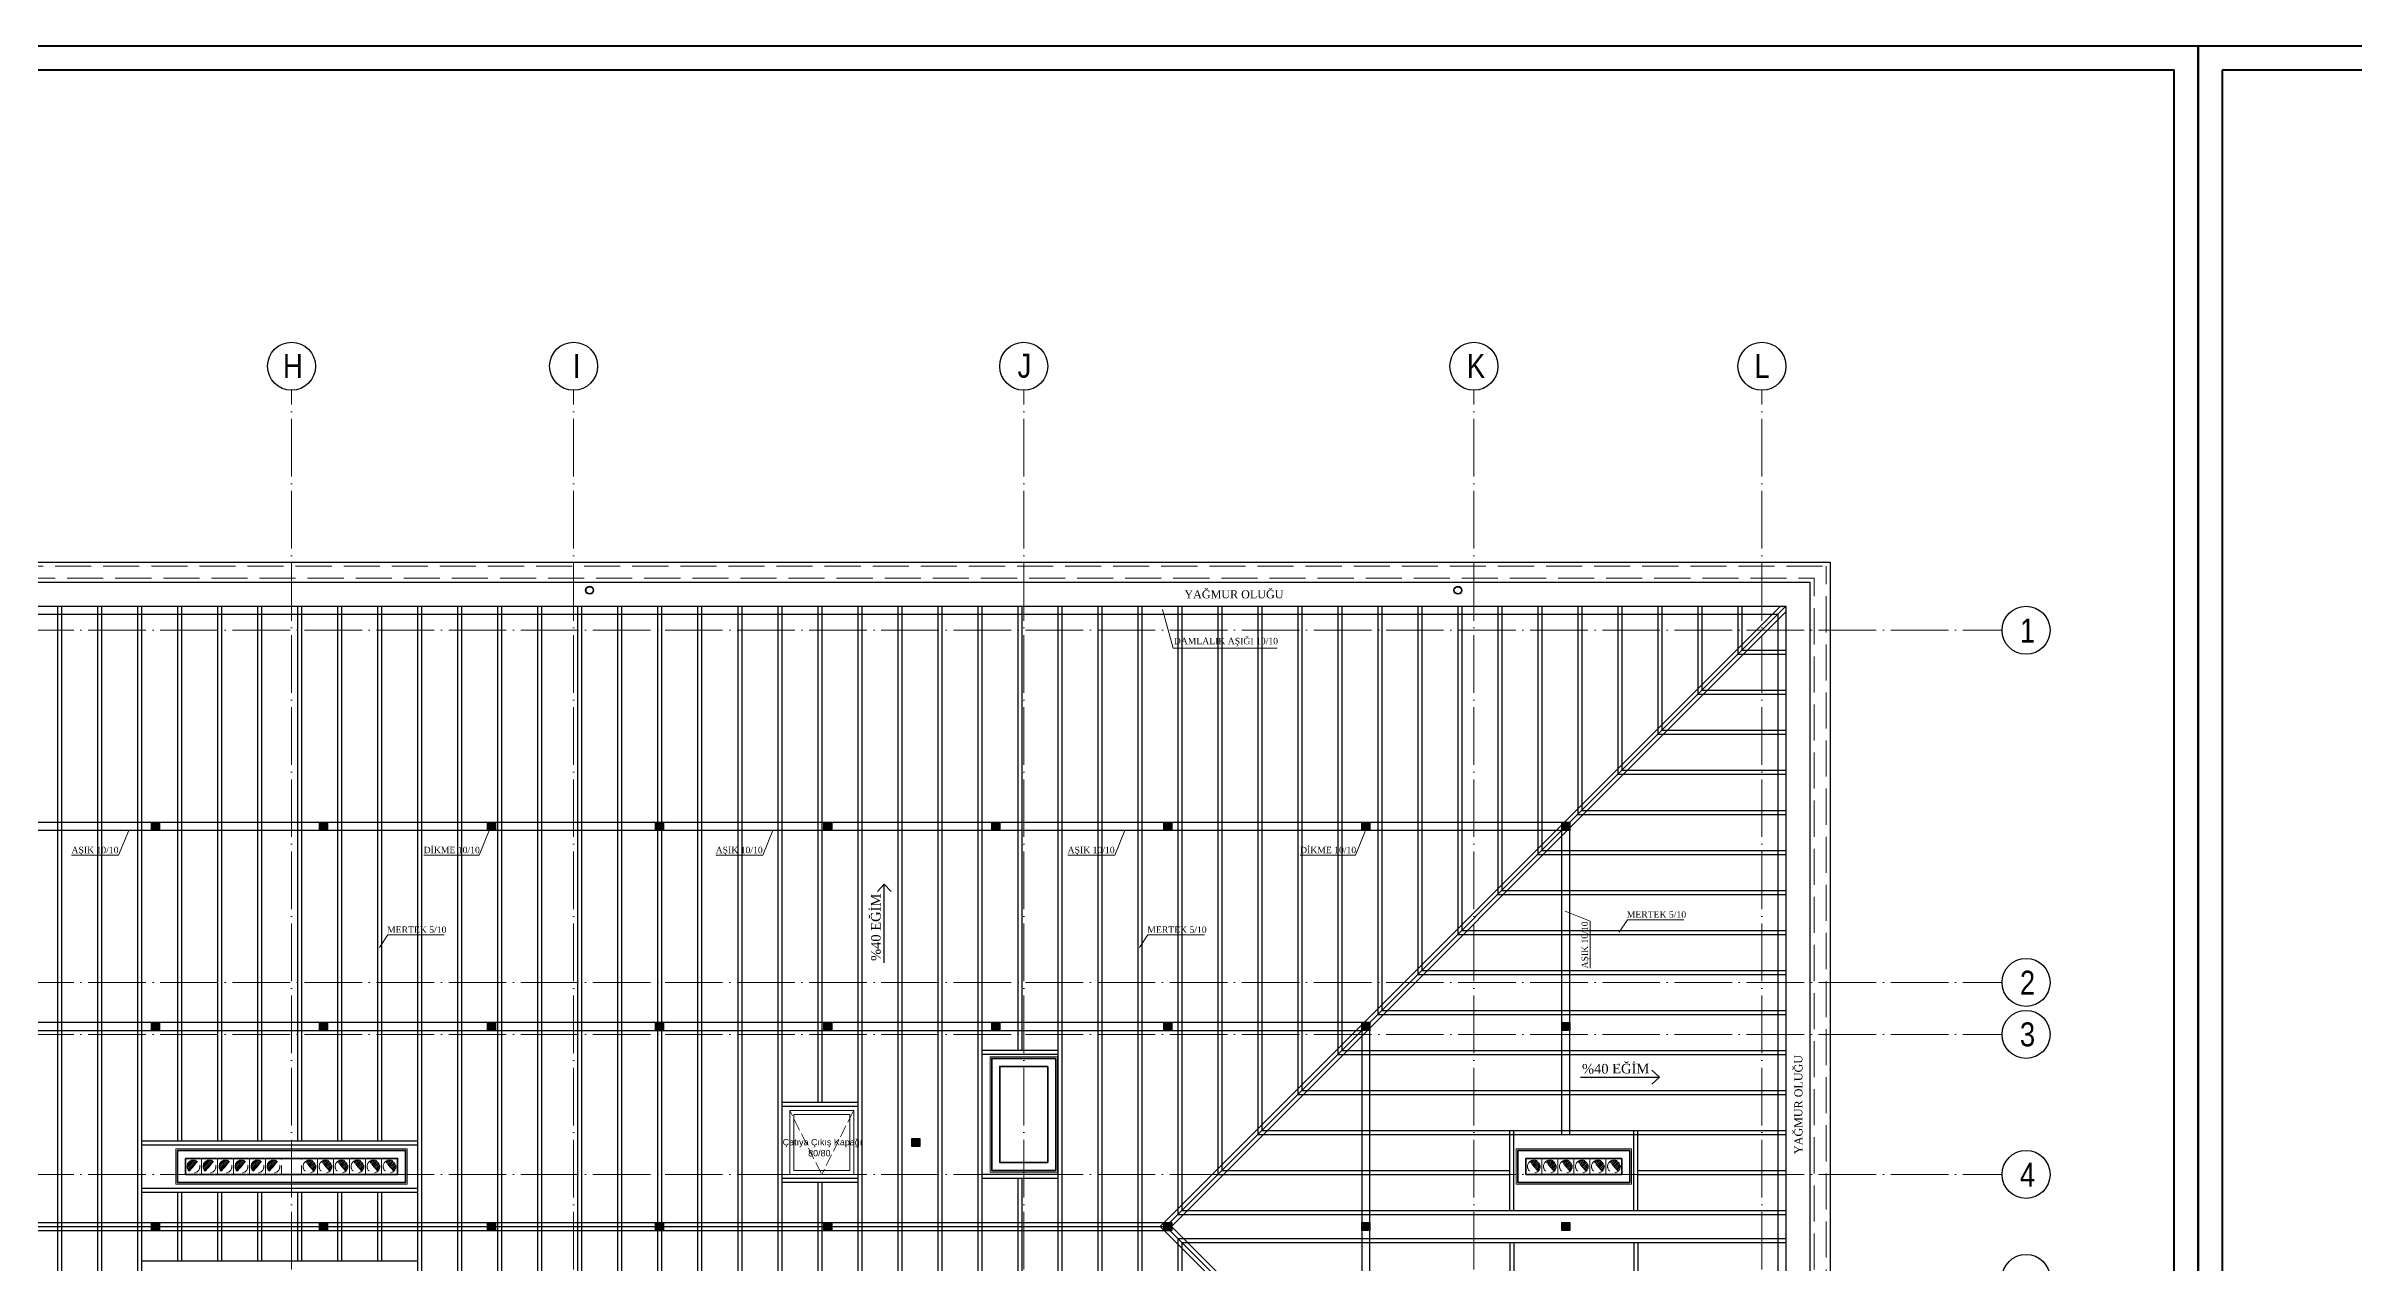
# Model space of a CAD drawing. Header units: millimetres. Extents: x 11587 to 81192, y -36083 to -25300.
# Drawn here: x 46037 to 48921, y -26820 to -25300 of the extents above; entities that cross this region are included whole.
import ezdxf

# ---------------------------------------------------------------- set-up
doc = ezdxf.new("R2010")
doc.units = ezdxf.units.MM
doc.linetypes.add('AKS', pattern=[30, 24, -3, 0, -3])
doc.linetypes.add('IZDUSUM1', pattern=[20, 7.5, -5, 7.5, 0])
for name, color, linetype, lineweight in [('rtm-aks balon', 20, 'Continuous', 25), ('rtm-aks balon yazı', 7, 'Continuous', 20), ('rtm-aks yeni', 7, 'AKS', 20), ('rtm-antet-02', 140, 'Continuous', 40), ('rtm-duv tugla', 22, 'Continuous', 35), ('rtm-izdusum-üst ince', 8, 'IZDUSUM1', 5), ('rtm-kapı-ahsap', 35, 'Continuous', 13), ('rtm-mhl-yazı-malzeme', 253, 'Continuous', 13), ('rtm-plan katmanı-03', 233, 'Continuous', 30), ('rtm-plan katmanı-04', 33, 'Continuous', 25), ('rtm-plan katmanı-05', 205, 'Continuous', 20), ('rtm-sembol kot yazı', 7, 'Continuous', 20), ('rtm-sembol malzeme cizgisi', 242, 'Continuous', 20), ('rtm-sıva', 252, 'Continuous', 15)]:
    doc.layers.add(name, color=color, linetype=linetype, lineweight=lineweight)
doc.styles.add('AKSYAZI', font='ARIALN.TTF')
doc.styles.get("Standard").update_dxf_attribs({"font": 'arial.ttf'})
doc.styles.add('VAZ-OLCU', font='times.ttf', dxfattribs={"height": 60})

msp = doc.modelspace()

# ---------------------------------------------------------------- hatches: boundary and pattern name
at = {"layer": 'rtm-izdusum-üst ince', "ltscale": 1.5}
h = msp.add_hatch(dxfattribs=at)
h.set_pattern_fill('ANSI31', color=256, scale=0.5, angle=180, style=0)
h.set_pattern_definition([(225, (46665.9866, -26689.5514), (1.122532, -1.122532), [])])
edge = h.paths.add_edge_path()
edge.add_arc((46221.59, -26699.55), 8, 47.23741, 227.23741, ccw=False)
edge.add_line((46227.03, -26693.68), (46216.16, -26705.42))
h = msp.add_hatch(dxfattribs=at)
h.set_pattern_fill('ANSI31', color=256, scale=0.5, angle=180, style=0)
h.set_pattern_definition([(225, (46685.9866, -26689.5514), (1.122532, -1.122532), [])])
edge = h.paths.add_edge_path()
edge.add_arc((46241.59, -26699.55), 8, 47.23741, 227.23741, ccw=False)
edge.add_line((46247.03, -26693.68), (46236.16, -26705.42))
h = msp.add_hatch(dxfattribs=at)
h.set_pattern_fill('ANSI31', color=256, scale=0.5, angle=180, style=0)
h.set_pattern_definition([(225, (46705.9866, -26689.5514), (1.122532, -1.122532), [])])
edge = h.paths.add_edge_path()
edge.add_arc((46261.59, -26699.55), 8, 47.23741, 227.23741, ccw=False)
edge.add_line((46267.03, -26693.68), (46256.16, -26705.42))
h = msp.add_hatch(dxfattribs=at)
h.set_pattern_fill('ANSI31', color=256, scale=0.5, angle=180, style=0)
h.set_pattern_definition([(225, (46725.9866, -26689.5514), (1.122532, -1.122532), [])])
edge = h.paths.add_edge_path()
edge.add_arc((46281.59, -26699.55), 8, 47.23741, 227.23741, ccw=False)
edge.add_line((46287.03, -26693.68), (46276.16, -26705.42))
h = msp.add_hatch(dxfattribs=at)
h.set_pattern_fill('ANSI31', color=256, scale=0.5, angle=180, style=0)
h.set_pattern_definition([(225, (46745.9866, -26689.5514), (1.122532, -1.122532), [])])
edge = h.paths.add_edge_path()
edge.add_arc((46301.59, -26699.55), 8, 47.23741, 227.23741, ccw=False)
edge.add_line((46307.03, -26693.68), (46296.16, -26705.42))
h = msp.add_hatch(dxfattribs=at)
h.set_pattern_fill('ANSI31', color=256, scale=0.5, angle=180, style=0)
h.set_pattern_definition([(225, (46765.9866, -26689.5514), (1.122532, -1.122532), [])])
edge = h.paths.add_edge_path()
edge.add_arc((46321.59, -26699.55), 8, 47.23741, 227.23741, ccw=False)
edge.add_line((46327.03, -26693.68), (46316.16, -26705.42))
h = msp.add_hatch(dxfattribs=at)
h.set_pattern_fill('ANSI31', color=256, scale=0.5, angle=180, style=0)
h.set_pattern_definition([(225, (45335.9866, -26689.5514), (1.122532, -1.122532), [])])
edge = h.paths.add_edge_path()
edge.add_arc((46366.59, -26699.55), 8, 312.76259, 492.76259)
edge.add_line((46361.16, -26693.68), (46372.03, -26705.42))
h = msp.add_hatch(dxfattribs=at)
h.set_pattern_fill('ANSI31', color=256, scale=0.5, angle=180, style=0)
h.set_pattern_definition([(225, (45355.9866, -26689.5514), (1.122532, -1.122532), [])])
edge = h.paths.add_edge_path()
edge.add_arc((46386.59, -26699.55), 8, 312.76259, 492.76259)
edge.add_line((46381.16, -26693.68), (46392.03, -26705.42))
h = msp.add_hatch(dxfattribs=at)
h.set_pattern_fill('ANSI31', color=256, scale=0.5, angle=180, style=0)
h.set_pattern_definition([(225, (45375.9866, -26689.5514), (1.122532, -1.122532), [])])
edge = h.paths.add_edge_path()
edge.add_arc((46406.59, -26699.55), 8, 312.76259, 492.76259)
edge.add_line((46401.16, -26693.68), (46412.03, -26705.42))
h = msp.add_hatch(dxfattribs=at)
h.set_pattern_fill('ANSI31', color=256, scale=0.5, angle=180, style=0)
h.set_pattern_definition([(225, (45395.9866, -26689.5514), (1.122532, -1.122532), [])])
edge = h.paths.add_edge_path()
edge.add_arc((46426.59, -26699.55), 8, 312.76259, 492.76259)
edge.add_line((46421.16, -26693.68), (46432.03, -26705.42))
h = msp.add_hatch(dxfattribs=at)
h.set_pattern_fill('ANSI31', color=256, scale=0.5, angle=180, style=0)
h.set_pattern_definition([(225, (45415.9866, -26689.5514), (1.122532, -1.122532), [])])
edge = h.paths.add_edge_path()
edge.add_arc((46446.59, -26699.55), 8, 312.76259, 492.76259)
edge.add_line((46441.16, -26693.68), (46452.03, -26705.42))
h = msp.add_hatch(dxfattribs=at)
h.set_pattern_fill('ANSI31', color=256, scale=0.5, angle=180, style=0)
h.set_pattern_definition([(225, (45435.9866, -26689.5514), (1.122532, -1.122532), [])])
edge = h.paths.add_edge_path()
edge.add_arc((46466.59, -26699.55), 8, 312.76259, 492.76259)
edge.add_line((46461.16, -26693.68), (46472.03, -26705.42))
h = msp.add_hatch(dxfattribs=at)
h.set_pattern_fill('ANSI31', color=256, scale=0.5, angle=180, style=0)
h.set_pattern_definition([(225, (44055.9866, -26689.5514), (1.122532, -1.122532), [])])
edge = h.paths.add_edge_path()
edge.add_arc((47896.59, -26699.55), 8, 312.76259, 492.76259)
edge.add_line((47891.16, -26693.68), (47902.03, -26705.42))
h = msp.add_hatch(dxfattribs=at)
h.set_pattern_fill('ANSI31', color=256, scale=0.5, angle=180, style=0)
h.set_pattern_definition([(225, (44035.9866, -26689.5514), (1.122532, -1.122532), [])])
edge = h.paths.add_edge_path()
edge.add_arc((47916.59, -26699.55), 8, 312.76259, 492.76259)
edge.add_line((47911.16, -26693.68), (47922.03, -26705.42))
h = msp.add_hatch(dxfattribs=at)
h.set_pattern_fill('ANSI31', color=256, scale=0.5, angle=180, style=0)
h.set_pattern_definition([(225, (44015.9866, -26689.5514), (1.122532, -1.122532), [])])
edge = h.paths.add_edge_path()
edge.add_arc((47936.59, -26699.55), 8, 312.76259, 492.76259)
edge.add_line((47931.16, -26693.68), (47942.03, -26705.42))
h = msp.add_hatch(dxfattribs=at)
h.set_pattern_fill('ANSI31', color=256, scale=0.5, angle=180, style=0)
h.set_pattern_definition([(225, (43995.9866, -26689.5514), (1.122532, -1.122532), [])])
edge = h.paths.add_edge_path()
edge.add_arc((47956.59, -26699.55), 8, 312.76259, 492.76259)
edge.add_line((47951.16, -26693.68), (47962.03, -26705.42))
h = msp.add_hatch(dxfattribs=at)
h.set_pattern_fill('ANSI31', color=256, scale=0.5, angle=180, style=0)
h.set_pattern_definition([(225, (43975.9866, -26689.5514), (1.122532, -1.122532), [])])
edge = h.paths.add_edge_path()
edge.add_arc((47976.59, -26699.55), 8, 312.76259, 492.76259)
edge.add_line((47971.16, -26693.68), (47982.03, -26705.42))
h = msp.add_hatch(dxfattribs=at)
h.set_pattern_fill('ANSI31', color=256, scale=0.5, angle=180, style=0)
h.set_pattern_definition([(225, (43955.9866, -26689.5514), (1.122532, -1.122532), [])])
edge = h.paths.add_edge_path()
edge.add_arc((47996.59, -26699.55), 8, 312.76259, 492.76259)
edge.add_line((47991.16, -26693.68), (48002.03, -26705.42))
at = {"layer": 'rtm-plan katmanı-05'}
for points in [[(46169.09, -26269.55), (46179.09, -26269.55), (46179.09, -26279.55), (46169.09, -26279.55)], [(46379.09, -26269.55), (46389.09, -26269.55), (46389.09, -26279.55), (46379.09, -26279.55)], [(46589.09, -26269.55), (46599.09, -26269.55), (46599.09, -26279.55), (46589.09, -26279.55)], [(46799.09, -26269.55), (46809.09, -26269.55), (46809.09, -26279.55), (46799.09, -26279.55)], [(47009.09, -26269.55), (47019.09, -26269.55), (47019.09, -26279.55), (47009.09, -26279.55)], [(47219.09, -26269.55), (47229.09, -26269.55), (47229.09, -26279.55), (47219.09, -26279.55)], [(47434.09, -26269.55), (47444.09, -26269.55), (47444.09, -26279.55), (47434.09, -26279.55)], [(47681.59, -26269.55), (47691.59, -26269.55), (47691.59, -26279.55), (47681.59, -26279.55)], [(47931.59, -26269.55), (47941.59, -26269.55), (47941.59, -26279.55), (47931.59, -26279.55)], [(46169.09, -26519.55), (46179.09, -26519.55), (46179.09, -26529.55), (46169.09, -26529.55)], [(46379.09, -26519.55), (46389.09, -26519.55), (46389.09, -26529.55), (46379.09, -26529.55)], [(46589.09, -26519.55), (46599.09, -26519.55), (46599.09, -26529.55), (46589.09, -26529.55)], [(46799.09, -26519.55), (46809.09, -26519.55), (46809.09, -26529.55), (46799.09, -26529.55)], [(47009.09, -26519.55), (47019.09, -26519.55), (47019.09, -26529.55), (47009.09, -26529.55)], [(47219.09, -26519.55), (47229.09, -26519.55), (47229.09, -26529.55), (47219.09, -26529.55)], [(47434.09, -26519.55), (47444.09, -26519.55), (47444.09, -26529.55), (47434.09, -26529.55)], [(47681.59, -26519.55), (47691.59, -26519.55), (47691.59, -26529.55), (47681.59, -26529.55)], [(47931.59, -26519.55), (47941.59, -26519.55), (47941.59, -26529.55), (47931.59, -26529.55)], [(47119.09, -26664.55), (47129.09, -26664.55), (47129.09, -26674.55), (47119.09, -26674.55)], [(46169.09, -26769.55), (46179.09, -26769.55), (46179.09, -26779.55), (46169.09, -26779.55)], [(46379.09, -26769.55), (46389.09, -26769.55), (46389.09, -26779.55), (46379.09, -26779.55)], [(46589.09, -26769.55), (46599.09, -26769.55), (46599.09, -26779.55), (46589.09, -26779.55)], [(46799.09, -26769.55), (46809.09, -26769.55), (46809.09, -26779.55), (46799.09, -26779.55)], [(47009.09, -26769.55), (47019.09, -26769.55), (47019.09, -26779.55), (47009.09, -26779.55)], [(47434.09, -26769.55), (47444.09, -26769.55), (47444.09, -26779.55), (47434.09, -26779.55)], [(47681.59, -26769.55), (47691.59, -26769.55), (47691.59, -26779.55), (47681.59, -26779.55)], [(47931.59, -26769.55), (47941.59, -26769.55), (47941.59, -26779.55), (47931.59, -26779.55)]]:
    msp.add_hatch(color=256, dxfattribs=at).paths.add_polyline_path(points)

# ---------------------------------------------------------------- linework, layer by layer
for points in [[(47084.81, -26346.62), (47076.12, -26356)], [(47084.81, -26445.28), (47084.81, -26346.62)], [(47084.81, -26346.62), (47093.51, -26356)], [(47954.86, -26587.9), (48053.52, -26587.9)], [(48053.52, -26587.9), (48044.14, -26579.2)], [(48053.52, -26587.9), (48044.14, -26596.59)]]:
    msp.add_lwpolyline(points)
at = {"layer": 'rtm-aks balon'}
for centre in [(46344.09, -25699.55), (46696.59, -25699.55), (47259.09, -25699.55), (47821.59, -25699.55), (48181.59, -25699.55), (48511.59, -26029.55), (48511.59, -26469.55), (48511.59, -26534.55), (48511.59, -26709.55), (48511.59, -26839.55)]:
    msp.add_circle(centre, 30, dxfattribs=at)
at = {"layer": 'rtm-aks yeni', "ltscale": 3}
for p, q in [((46344.09, -27819.55), (46344.09, -25729.55)), ((46696.59, -27819.55), (46696.59, -25729.55)), ((47259.09, -27819.55), (47259.09, -25729.55)), ((47821.59, -27819.55), (47821.59, -25729.55)), ((48181.59, -27819.55), (48181.59, -25729.55)), ((43026.59, -26029.55), (48481.59, -26029.55)), ((43026.59, -26469.55), (48481.59, -26469.55)), ((43026.59, -26534.55), (48481.59, -26534.55)), ((43026.59, -26709.55), (48481.59, -26709.55))]:
    msp.add_line(p, q, dxfattribs=at)
at = {"layer": 'rtm-antet-02'}
for points in [[(42726.59, -25299.55), (42726.59, -28299.55), (48726.59, -28299.55), (48726.59, -25299.55), (42726.59, -25299.55)], [(48726.59, -25299.55), (48726.59, -28299.55), (57226.59, -28299.55), (57226.59, -25299.55), (48726.59, -25299.55)]]:
    msp.add_lwpolyline(points, dxfattribs=at)
for points in [[(42756.59, -25329.55), (42756.59, -28269.55), (48696.59, -28269.55), (48696.59, -25329.55)], [(48756.59, -25329.55), (48756.59, -28269.55), (57196.59, -28269.55), (57196.59, -25329.55)]]:
    msp.add_lwpolyline(points, close=True, dxfattribs=at)
at = {"layer": 'rtm-duv tugla'}
for points in [[(47299.09, -26564.55), (47219.09, -26564.55), (47219.09, -26704.55), (47299.09, -26704.55)], [(47289.09, -26574.55), (47229.09, -26574.55), (47229.09, -26694.55), (47289.09, -26694.55)], [(46201.59, -26679.55), (46486.59, -26679.55), (46486.59, -26719.55), (46201.59, -26719.55)], [(46211.59, -26689.55), (46476.59, -26689.55), (46476.59, -26709.55), (46211.59, -26709.55)], [(48016.59, -26679.55), (47876.59, -26679.55), (47876.59, -26719.55), (48016.59, -26719.55)], [(48006.59, -26689.55), (47886.59, -26689.55), (47886.59, -26709.55), (48006.59, -26709.55)]]:
    msp.add_lwpolyline(points, close=True, dxfattribs=at)
at = {"layer": 'rtm-izdusum-üst ince', "ltscale": 3}
for points in [[(43246.59, -25949.55), (48261.59, -25949.55), (48261.59, -27599.55), (43246.59, -27599.55)], [(43261.59, -25964.55), (48246.59, -25964.55), (48246.59, -27584.55), (43261.59, -27584.55)]]:
    msp.add_lwpolyline(points, close=True, dxfattribs=at)
at = {"layer": 'rtm-izdusum-üst ince'}
msp.add_lwpolyline([(46966.59, -26629.55), (47006.59, -26709.55), (47046.59, -26629.55)], dxfattribs=at)
at = {"layer": 'rtm-izdusum-üst ince', "ltscale": 1.5}
for points in [[(46211.59, -26689.55), (46211.59, -26709.55), (46231.59, -26709.55), (46231.59, -26689.55), (46211.59, -26689.55)], [(46216.16, -26705.42), (46227.03, -26693.68)], [(46231.59, -26689.55), (46231.59, -26709.55), (46251.59, -26709.55), (46251.59, -26689.55), (46231.59, -26689.55)], [(46236.16, -26705.42), (46247.03, -26693.68)], [(46251.59, -26689.55), (46251.59, -26709.55), (46271.59, -26709.55), (46271.59, -26689.55), (46251.59, -26689.55)], [(46256.16, -26705.42), (46267.03, -26693.68)], [(46271.59, -26689.55), (46271.59, -26709.55), (46291.59, -26709.55), (46291.59, -26689.55), (46271.59, -26689.55)], [(46276.16, -26705.42), (46287.03, -26693.68)], [(46291.59, -26689.55), (46291.59, -26709.55), (46311.59, -26709.55), (46311.59, -26689.55), (46291.59, -26689.55)], [(46296.16, -26705.42), (46307.03, -26693.68)], [(46311.59, -26689.55), (46311.59, -26709.55), (46331.59, -26709.55), (46331.59, -26689.55), (46311.59, -26689.55)], [(46316.16, -26705.42), (46327.03, -26693.68)], [(46376.59, -26689.55), (46376.59, -26709.55), (46356.59, -26709.55), (46356.59, -26689.55), (46376.59, -26689.55)], [(46372.03, -26705.42), (46361.16, -26693.68)], [(46396.59, -26689.55), (46396.59, -26709.55), (46376.59, -26709.55), (46376.59, -26689.55), (46396.59, -26689.55)], [(46392.03, -26705.42), (46381.16, -26693.68)], [(46416.59, -26689.55), (46416.59, -26709.55), (46396.59, -26709.55), (46396.59, -26689.55), (46416.59, -26689.55)], [(46412.03, -26705.42), (46401.16, -26693.68)], [(46436.59, -26689.55), (46436.59, -26709.55), (46416.59, -26709.55), (46416.59, -26689.55), (46436.59, -26689.55)], [(46432.03, -26705.42), (46421.16, -26693.68)], [(46456.59, -26689.55), (46456.59, -26709.55), (46436.59, -26709.55), (46436.59, -26689.55), (46456.59, -26689.55)], [(46452.03, -26705.42), (46441.16, -26693.68)], [(46476.59, -26689.55), (46476.59, -26709.55), (46456.59, -26709.55), (46456.59, -26689.55), (46476.59, -26689.55)], [(46472.03, -26705.42), (46461.16, -26693.68)], [(47906.59, -26689.55), (47906.59, -26709.55), (47886.59, -26709.55), (47886.59, -26689.55), (47906.59, -26689.55)], [(47902.03, -26705.42), (47891.16, -26693.68)], [(47926.59, -26689.55), (47926.59, -26709.55), (47906.59, -26709.55), (47906.59, -26689.55), (47926.59, -26689.55)], [(47922.03, -26705.42), (47911.16, -26693.68)], [(47946.59, -26689.55), (47946.59, -26709.55), (47926.59, -26709.55), (47926.59, -26689.55), (47946.59, -26689.55)], [(47942.03, -26705.42), (47931.16, -26693.68)], [(47966.59, -26689.55), (47966.59, -26709.55), (47946.59, -26709.55), (47946.59, -26689.55), (47966.59, -26689.55)], [(47962.03, -26705.42), (47951.16, -26693.68)], [(47986.59, -26689.55), (47986.59, -26709.55), (47966.59, -26709.55), (47966.59, -26689.55), (47986.59, -26689.55)], [(47982.03, -26705.42), (47971.16, -26693.68)], [(48006.59, -26689.55), (48006.59, -26709.55), (47986.59, -26709.55), (47986.59, -26689.55), (48006.59, -26689.55)], [(48002.03, -26705.42), (47991.16, -26693.68)]]:
    msp.add_lwpolyline(points, dxfattribs=at)
for centre in [(46221.59, -26699.55), (46241.59, -26699.55), (46261.59, -26699.55), (46281.59, -26699.55), (46301.59, -26699.55), (46321.59, -26699.55), (46366.59, -26699.55), (46386.59, -26699.55), (46406.59, -26699.55), (46426.59, -26699.55), (46446.59, -26699.55), (46466.59, -26699.55), (47896.59, -26699.55), (47916.59, -26699.55), (47936.59, -26699.55), (47956.59, -26699.55), (47976.59, -26699.55), (47996.59, -26699.55)]:
    msp.add_circle(centre, 8, dxfattribs=at)
at = {"layer": 'rtm-kapı-ahsap'}
for points in [[(46966.59, -26709.55), (47046.59, -26709.55), (47046.59, -26629.55), (46966.59, -26629.55)], [(46971.59, -26704.55), (47041.59, -26704.55), (47041.59, -26634.55), (46971.59, -26634.55)]]:
    msp.add_lwpolyline(points, close=True, dxfattribs=at)
at = {"layer": 'rtm-plan katmanı-03', "ltscale": 5}
for points in [[(43241.59, -25944.55), (48266.59, -25944.55), (48266.59, -27604.55), (43241.59, -27604.55)], [(43266.59, -25969.55), (48241.59, -25969.55), (48241.59, -27579.55), (43266.59, -27579.55)], [(43296.59, -25999.55), (48211.59, -25999.55), (48211.59, -27549.55), (43296.59, -27549.55)], [(43306.59, -26009.55), (48201.59, -26009.55), (48201.59, -27539.55), (43306.59, -27539.55)]]:
    msp.add_lwpolyline(points, close=True, dxfattribs=at)
for points in [[(48204.52, -25999.55), (47429.52, -26774.55), (48204.52, -27549.55)], [(48211.59, -25999.55), (47436.59, -26774.55), (48211.59, -27549.55)], [(48211.59, -26006.62), (47443.67, -26774.55), (48211.59, -27542.48)], [(47941.59, -26269.55), (43566.59, -26269.55), (43566.59, -26659.55)], [(47941.59, -26659.55), (47941.59, -26269.55)], [(47931.59, -26279.55), (43576.59, -26279.55), (43576.59, -26659.55)], [(47931.59, -26659.55), (47931.59, -26279.55)], [(47691.59, -26519.55), (43816.59, -26519.55), (43816.59, -27029.55), (47691.59, -27029.55), (47691.59, -26529.55)], [(47681.59, -27019.55), (43826.59, -27019.55), (43826.59, -26529.55), (47681.59, -26529.55), (47681.59, -27019.55)], [(44066.59, -26769.55), (47441.59, -26769.55)], [(44066.59, -26779.55), (47441.59, -26779.55)], [(44071.59, -26774.55), (47436.59, -26774.55)]]:
    msp.add_lwpolyline(points, dxfattribs=at)
at = {"layer": 'rtm-plan katmanı-03'}
for points in [[(46179.09, -26279.55), (46169.09, -26279.55), (46169.09, -26269.55), (46179.09, -26269.55)], [(46389.09, -26279.55), (46379.09, -26279.55), (46379.09, -26269.55), (46389.09, -26269.55)], [(46599.09, -26279.55), (46589.09, -26279.55), (46589.09, -26269.55), (46599.09, -26269.55)], [(46809.09, -26279.55), (46799.09, -26279.55), (46799.09, -26269.55), (46809.09, -26269.55)], [(47019.09, -26279.55), (47009.09, -26279.55), (47009.09, -26269.55), (47019.09, -26269.55)], [(47229.09, -26279.55), (47219.09, -26279.55), (47219.09, -26269.55), (47229.09, -26269.55)], [(47444.09, -26279.55), (47434.09, -26279.55), (47434.09, -26269.55), (47444.09, -26269.55)], [(47691.59, -26279.55), (47681.59, -26279.55), (47681.59, -26269.55), (47691.59, -26269.55)], [(47941.59, -26279.55), (47931.59, -26279.55), (47931.59, -26269.55), (47941.59, -26269.55)], [(46179.09, -26529.55), (46169.09, -26529.55), (46169.09, -26519.55), (46179.09, -26519.55)], [(46389.09, -26529.55), (46379.09, -26529.55), (46379.09, -26519.55), (46389.09, -26519.55)], [(46599.09, -26529.55), (46589.09, -26529.55), (46589.09, -26519.55), (46599.09, -26519.55)], [(46809.09, -26529.55), (46799.09, -26529.55), (46799.09, -26519.55), (46809.09, -26519.55)], [(47019.09, -26529.55), (47009.09, -26529.55), (47009.09, -26519.55), (47019.09, -26519.55)], [(47229.09, -26529.55), (47219.09, -26529.55), (47219.09, -26519.55), (47229.09, -26519.55)], [(47444.09, -26529.55), (47434.09, -26529.55), (47434.09, -26519.55), (47444.09, -26519.55)], [(47691.59, -26529.55), (47681.59, -26529.55), (47681.59, -26519.55), (47691.59, -26519.55)], [(47941.59, -26529.55), (47931.59, -26529.55), (47931.59, -26519.55), (47941.59, -26519.55)], [(47129.09, -26674.55), (47119.09, -26674.55), (47119.09, -26664.55), (47129.09, -26664.55)], [(46179.09, -26779.55), (46169.09, -26779.55), (46169.09, -26769.55), (46179.09, -26769.55)], [(46389.09, -26779.55), (46379.09, -26779.55), (46379.09, -26769.55), (46389.09, -26769.55)], [(46599.09, -26779.55), (46589.09, -26779.55), (46589.09, -26769.55), (46599.09, -26769.55)], [(46809.09, -26779.55), (46799.09, -26779.55), (46799.09, -26769.55), (46809.09, -26769.55)], [(47019.09, -26779.55), (47009.09, -26779.55), (47009.09, -26769.55), (47019.09, -26769.55)], [(47444.09, -26779.55), (47434.09, -26779.55), (47434.09, -26769.55), (47444.09, -26769.55)], [(47691.59, -26779.55), (47681.59, -26779.55), (47681.59, -26769.55), (47691.59, -26769.55)], [(47941.59, -26779.55), (47931.59, -26779.55), (47931.59, -26769.55), (47941.59, -26769.55)]]:
    msp.add_lwpolyline(points, close=True, dxfattribs=at)
at = {"layer": 'rtm-plan katmanı-04'}
for points in [[(46051.59, -25999.55), (46051.59, -27549.55)], [(46056.59, -25999.55), (46056.59, -27549.55)], [(46101.59, -25999.55), (46101.59, -27549.55)], [(46106.59, -25999.55), (46106.59, -27549.55)], [(46151.59, -25999.55), (46151.59, -27549.55)], [(46156.59, -25999.55), (46156.59, -27549.55)], [(46201.59, -25999.55), (46201.59, -26667.55)], [(46206.59, -25999.55), (46206.59, -26667.55)], [(46251.59, -25999.55), (46251.59, -26667.55)], [(46256.59, -25999.55), (46256.59, -26667.55)], [(46301.59, -25999.55), (46301.59, -26667.55)], [(46306.59, -25999.55), (46306.59, -26667.55)], [(46351.59, -25999.55), (46351.59, -26667.55)], [(46356.59, -25999.55), (46356.59, -26667.55)], [(46401.59, -25999.55), (46401.59, -26667.55)], [(46406.59, -25999.55), (46406.59, -26667.55)], [(46451.59, -25999.55), (46451.59, -26667.55)], [(46456.59, -25999.55), (46456.59, -26667.55)], [(46501.59, -25999.55), (46501.59, -27549.55)], [(46506.59, -25999.55), (46506.59, -27549.55)], [(46551.59, -25999.55), (46551.59, -27549.55)], [(46556.59, -25999.55), (46556.59, -27549.55)], [(46601.59, -25999.55), (46601.59, -27549.55)], [(46606.59, -25999.55), (46606.59, -27549.55)], [(46651.59, -25999.55), (46651.59, -27549.55)], [(46656.59, -25999.55), (46656.59, -27549.55)], [(46701.59, -25999.55), (46701.59, -27549.55)], [(46706.59, -25999.55), (46706.59, -27549.55)], [(46751.59, -25999.55), (46751.59, -27549.55)], [(46756.59, -25999.55), (46756.59, -27549.55)], [(46801.59, -25999.55), (46801.59, -27549.55)], [(46806.59, -25999.55), (46806.59, -27549.55)], [(46851.59, -25999.55), (46851.59, -27549.55)], [(46856.59, -25999.55), (46856.59, -27549.55)], [(46901.59, -25999.55), (46901.59, -27549.55)], [(46906.59, -25999.55), (46906.59, -27549.55)], [(46951.59, -25999.55), (46951.59, -27549.55)], [(46956.59, -25999.55), (46956.59, -27549.55)], [(47001.59, -25999.55), (47001.59, -26619.55)], [(47006.59, -25999.55), (47006.59, -26619.55)], [(47051.59, -25999.55), (47051.59, -27549.55)], [(47056.59, -25999.55), (47056.59, -27549.55)], [(47101.59, -25999.55), (47101.59, -27549.55)], [(47106.59, -25999.55), (47106.59, -27549.55)], [(47151.59, -25999.55), (47151.59, -27549.55)], [(47156.59, -25999.55), (47156.59, -27549.55)], [(47201.59, -25999.55), (47201.59, -27549.55)], [(47206.59, -25999.55), (47206.59, -27549.55)], [(47251.59, -25999.55), (47251.59, -26554.55)], [(47256.59, -25999.55), (47256.59, -26554.55)], [(47301.59, -25999.55), (47301.59, -27549.55)], [(47306.59, -25999.55), (47306.59, -27549.55)], [(47351.59, -25999.55), (47351.59, -27549.55)], [(47356.59, -25999.55), (47356.59, -27549.55)], [(47401.59, -25999.55), (47401.59, -27549.55)], [(47406.59, -25999.55), (47406.59, -27549.55)], [(47451.59, -25999.55), (47451.59, -26759.55)], [(47456.59, -25999.55), (47456.59, -26754.55)], [(47501.59, -25999.55), (47501.59, -26709.55)], [(47506.59, -25999.55), (47506.59, -26704.55)], [(47551.59, -25999.55), (47551.59, -26659.55)], [(47556.59, -25999.55), (47556.59, -26654.55)], [(47601.59, -25999.55), (47601.59, -26609.55)], [(47606.59, -25999.55), (47606.59, -26604.55)], [(47651.59, -25999.55), (47651.59, -26559.55)], [(47656.59, -25999.55), (47656.59, -26554.55)], [(47701.59, -25999.55), (47701.59, -26509.55)], [(47706.59, -25999.55), (47706.59, -26504.55)], [(47751.59, -25999.55), (47751.59, -26459.55)], [(47756.59, -25999.55), (47756.59, -26454.55)], [(47801.59, -25999.55), (47801.59, -26409.55)], [(47806.59, -25999.55), (47806.59, -26404.55)], [(47851.59, -25999.55), (47851.59, -26359.55)], [(47856.59, -25999.55), (47856.59, -26354.55)], [(47901.59, -25999.55), (47901.59, -26309.55)], [(47906.59, -25999.55), (47906.59, -26304.55)], [(47951.59, -25999.55), (47951.59, -26259.55)], [(47956.59, -25999.55), (47956.59, -26254.55)], [(48001.59, -25999.55), (48001.59, -26209.55)], [(48006.59, -25999.55), (48006.59, -26204.55)], [(48051.59, -25999.55), (48051.59, -26159.55)], [(48056.59, -25999.55), (48056.59, -26154.55)], [(48101.59, -25999.55), (48101.59, -26109.55)], [(48106.59, -25999.55), (48106.59, -26104.55)], [(48151.59, -25999.55), (48151.59, -26059.55)], [(48156.59, -25999.55), (48156.59, -26054.55)], [(48151.59, -26059.55), (48211.59, -26059.55)], [(48156.59, -26054.55), (48211.59, -26054.55)], [(48101.59, -26109.55), (48211.59, -26109.55)], [(48106.59, -26104.55), (48211.59, -26104.55)], [(48056.59, -26154.55), (48211.59, -26154.55)], [(48051.59, -26159.55), (48211.59, -26159.55)], [(48001.59, -26209.55), (48211.59, -26209.55)], [(48006.59, -26204.55), (48211.59, -26204.55)], [(47951.59, -26259.55), (48211.59, -26259.55)], [(47956.59, -26254.55), (48211.59, -26254.55)], [(47901.59, -26309.55), (48211.59, -26309.55)], [(47906.59, -26304.55), (48211.59, -26304.55)], [(47856.59, -26354.55), (48211.59, -26354.55)], [(47851.59, -26359.55), (48211.59, -26359.55)], [(47801.59, -26409.55), (48211.59, -26409.55)], [(47806.59, -26404.55), (48211.59, -26404.55)], [(47751.59, -26459.55), (48211.59, -26459.55)], [(47756.59, -26454.55), (48211.59, -26454.55)], [(47701.59, -26509.55), (48211.59, -26509.55)], [(47706.59, -26504.55), (48211.59, -26504.55)], [(47301.59, -26554.55), (47206.59, -26554.55)], [(47656.59, -26554.55), (48211.59, -26554.55)], [(47301.59, -26559.55), (47206.59, -26559.55)], [(47651.59, -26559.55), (48211.59, -26559.55)], [(47601.59, -26609.55), (48211.59, -26609.55)], [(47606.59, -26604.55), (48211.59, -26604.55)], [(47051.59, -26619.55), (46956.59, -26619.55)], [(47051.59, -26624.55), (46956.59, -26624.55)], [(46156.59, -26667.55), (46501.59, -26667.55)], [(46156.59, -26672.55), (46501.59, -26672.55)], [(47551.59, -26659.55), (48211.59, -26659.55)], [(47556.59, -26654.55), (48211.59, -26654.55)], [(47866.59, -26754.55), (47866.59, -26654.55)], [(47871.59, -26754.55), (47871.59, -26654.55)], [(48021.59, -26754.55), (48021.59, -26654.55)], [(48026.59, -26754.55), (48026.59, -26654.55)], [(46156.59, -26726.55), (46501.59, -26726.55)], [(46156.59, -26731.55), (46501.59, -26731.55)], [(46201.59, -26731.55), (46201.59, -26817.55)], [(46206.59, -26731.55), (46206.59, -26817.55)], [(46251.59, -26731.55), (46251.59, -26817.55)], [(46256.59, -26731.55), (46256.59, -26817.55)], [(46301.59, -26731.55), (46301.59, -26817.55)], [(46306.59, -26731.55), (46306.59, -26817.55)], [(46351.59, -26731.55), (46351.59, -26817.55)], [(46356.59, -26731.55), (46356.59, -26817.55)], [(46401.59, -26731.55), (46401.59, -26817.55)], [(46406.59, -26731.55), (46406.59, -26817.55)], [(46451.59, -26731.55), (46451.59, -26817.55)], [(46456.59, -26731.55), (46456.59, -26817.55)], [(47051.59, -26714.55), (46956.59, -26714.55)], [(47051.59, -26719.55), (46956.59, -26719.55)], [(47001.59, -26719.55), (47001.59, -27549.55)], [(47006.59, -26719.55), (47006.59, -27549.55)], [(47301.59, -26709.55), (47206.59, -26709.55)], [(47301.59, -26714.55), (47206.59, -26714.55)], [(47251.59, -26714.55), (47251.59, -26834.55)], [(47256.59, -26714.55), (47256.59, -26834.55)], [(47501.59, -26709.55), (47866.59, -26709.55)], [(47506.59, -26704.55), (47866.59, -26704.55)], [(48026.59, -26704.55), (48211.59, -26704.55)], [(48026.59, -26709.55), (48211.59, -26709.55)], [(47451.59, -26759.55), (48211.59, -26759.55)], [(47456.59, -26754.55), (48211.59, -26754.55)], [(47451.59, -26789.55), (47451.59, -27549.55)], [(47451.59, -26789.55), (48211.59, -26789.55)], [(46156.59, -26817.55), (46501.59, -26817.55)], [(47456.59, -26794.55), (47456.59, -27549.55)], [(47456.59, -26794.55), (48211.59, -26794.55)], [(47866.59, -26794.55), (47866.59, -26894.55)], [(47871.59, -26794.55), (47871.59, -26894.55)], [(48021.59, -26794.55), (48021.59, -26894.55)], [(48026.59, -26794.55), (48026.59, -26894.55)]]:
    msp.add_lwpolyline(points, dxfattribs=at)
for centre, radius in [((46716.59, -25979.55), 5), ((46716.59, -25979.55), 4.5), ((47801.59, -25979.55), 5), ((47801.59, -25979.55), 4.5)]:
    msp.add_circle(centre, radius, dxfattribs=at)
at = {"layer": 'rtm-sembol malzeme cizgisi'}
for p, q in [((47445.67, -26051.68), (47432.31, -26003.65)), ((47575.55, -26051.68), (47445.67, -26051.68)), ((46128.05, -26310.65), (46140.67, -26279.55)), ((46578.53, -26310.65), (46591.14, -26279.55)), ((46933.05, -26310.65), (46945.67, -26279.55)), ((47372.84, -26310.65), (47385.46, -26279.55)), ((47673.65, -26310.65), (47686.27, -26279.55)), ((46069.31, -26310.65), (46128.05, -26310.65)), ((46509.29, -26310.65), (46578.53, -26310.65)), ((46874.31, -26310.65), (46933.05, -26310.65)), ((47314.1, -26310.65), (47372.84, -26310.65)), ((47604.42, -26310.65), (47673.65, -26310.65)), ((47966.68, -26393.22), (47935.58, -26380.6)), ((46464.3, -26410.17), (46453.82, -26425.89)), ((46534.74, -26410.17), (46464.3, -26410.17)), ((47414.3, -26410.17), (47403.82, -26425.89)), ((47484.74, -26410.17), (47414.3, -26410.17)), ((47966.68, -26451.96), (47966.68, -26393.22)), ((48013.44, -26391.18), (48002.95, -26406.9)), ((48083.88, -26391.18), (48013.44, -26391.18))]:
    msp.add_line(p, q, dxfattribs=at)
at = {"layer": 'rtm-sıva'}
for points in [[(47301.09, -26562.55), (47217.09, -26562.55), (47217.09, -26706.55), (47301.09, -26706.55)], [(46199.59, -26677.55), (46488.59, -26677.55), (46488.59, -26721.55), (46199.59, -26721.55)], [(48018.59, -26677.55), (47874.59, -26677.55), (47874.59, -26721.55), (48018.59, -26721.55)]]:
    msp.add_lwpolyline(points, close=True, dxfattribs=at)

# ---------------------------------------------------------------- texts
at = {"layer": 'rtm-aks balon yazı', "char_height": 30, "width": 27.7214, "attachment_point": 7, "style": 'AKSYAZI'}
for s, insert in [('H', (46333.35, -25714.32)), ('I', (46695.49, -25714.32)), ('J', (47251.41, -25714.32)), ('K', (47812.85, -25714.32)), ('L', (48172.14, -25714.32)), ('1', (48503.84, -26044.97)), ('2', (48503.84, -26484.97)), ('3', (48503.84, -26549.97)), ('4', (48503.84, -26724.97))]:
    msp.add_mtext(s, dxfattribs=dict(at, insert=insert))
at = {"layer": 'rtm-mhl-yazı-malzeme', "style": 'VAZ-OLCU'}
for s, height, p in [('YAĞMUR OLUĞU', 10, (47459.84, -25989.61)), ('DAMLALIK AŞIĞI 10/10', 8, (47446.6, -26046.98)), ('DİKME 10/10', 8, (46509.21, -26308.1)), ('DİKME 10/10', 8, (47604.34, -26308.1)), ('AŞIK 10/10', 8, (46069.12, -26308.1)), ('AŞIK 10/10', 8, (46874.12, -26308.1)), ('AŞIK 10/10', 8, (47313.91, -26308.1)), ('MERTEK 5/10', 8, (48012.63, -26388.63)), ('MERTEK 5/10', 8, (46463.49, -26407.63)), ('MERTEK 5/10', 8, (47413.49, -26407.63))]:
    msp.add_text(s, height=height, dxfattribs=at).set_placement(p)
for s, height, p in [('AŞIK 10/10', 8, (47964.13, -26452.16)), ('YAĞMUR OLUĞU', 10, (48232.13, -26684.09))]:
    msp.add_text(s, height=height, rotation=90, dxfattribs=at).set_placement(p)
at = {"layer": 'rtm-mhl-yazı-malzeme'}
for s, p in [('Çatıya Çıkış Kapağı', (46957.84, -26673.21)), ('80/80', (46989.66, -26687))]:
    msp.add_text(s, height=8, dxfattribs=at).set_placement(p)
at = {"layer": 'rtm-sembol kot yazı', "style": 'VAZ-OLCU'}
for rotation, p in [(90.27483, (47080.47, -26442.79, -106)), (0.27483, (47956.66, -26583.56, -106))]:
    msp.add_text('%%%40 EĞİM', height=12, rotation=rotation, dxfattribs=at).set_placement(p)

doc.saveas('drawing.dxf')
